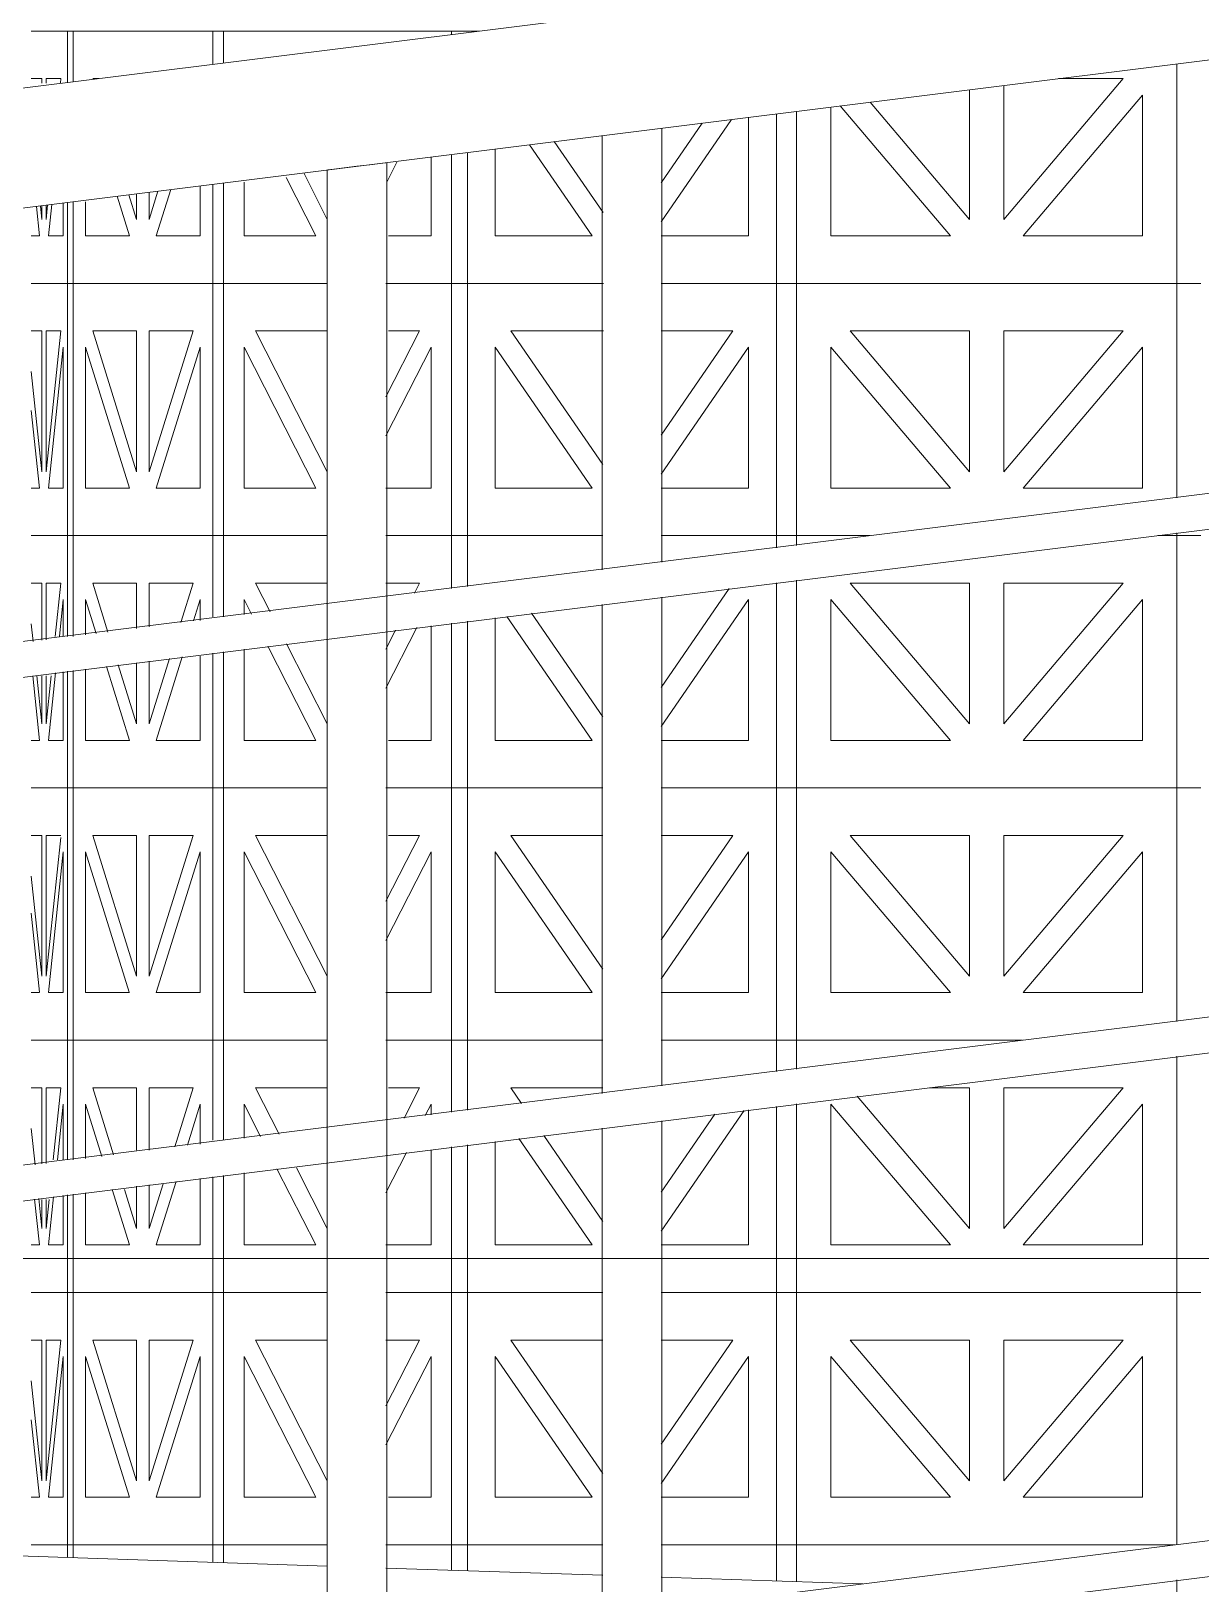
# Model space of a CAD drawing. Header units: millimetres. Extents: x -12186 to 152825, y -4386 to 9463.
# Drawn here: x -3279 to -2787, y 90 to 742 of the extents above; entities that cross this region are included whole.
import ezdxf

# ---------------------------------------------------------------- set-up
doc = ezdxf.new("R2010")
doc.units = ezdxf.units.MM
for name, color, linetype, lineweight in [('A-FLOR-HRAL', 11, 'Continuous', 5), ('A-GLAZ-CURT', 52, 'Continuous', 5), ('C-TOPO', 7, 'Continuous', 5), ('G-ANNO-TEXT', 231, 'Continuous', 5)]:
    doc.layers.add(name, color=color, linetype=linetype, lineweight=lineweight)

# ---------------------------------------------------------------- blocks, each defined once
blk = doc.blocks.new('The BREEZEBLOCK Family1 - The BREEZEBLOCK Family1-1267692-Section A-A')
at = {"layer": 'A-GLAZ-CURT'}
for p, q in [((-3263.43, 106), (-3278.64, 106)), ((-3263.43, 100.66), (-3263.43, 106)), ((-3261.12, 106), (-3263.43, 106))]:
    blk.add_line(p, q, dxfattribs=at)
blk = doc.blocks.new('The BREEZEBLOCK Family1 - The BREEZEBLOCK Family1-1267693-Section A-A')
at = {"layer": 'A-GLAZ-CURT'}
for p, q in [((-3261.12, 106), (-3261.12, 100.58)), ((-3202.42, 106), (-3261.12, 106)), ((-3202.42, 98.64), (-3202.42, 106)), ((-3197.88, 106), (-3202.42, 106))]:
    blk.add_line(p, q, dxfattribs=at)
blk = doc.blocks.new('The BREEZEBLOCK Family1 - The BREEZEBLOCK Family1-V8-Section A-A')
at = {"layer": 'A-GLAZ-CURT'}
for p, q in [((-3197.88, 106), (-3197.88, 98.49)), ((-3154.39, 106), (-3197.88, 106)), ((-3102.11, 106), (-3129.66, 106)), ((-3102.11, 95.33), (-3102.11, 106)), ((-3095.47, 106), (-3102.11, 106))]:
    blk.add_line(p, q, dxfattribs=at)
blk = doc.blocks.new('The BREEZEBLOCK Family1 - The BREEZEBLOCK Family1-V9-Section A-A')
at = {"layer": 'A-GLAZ-CURT'}
for p, q in [((-3095.47, 106), (-3095.47, 95.11)), ((-3038.51, 106), (-3095.47, 106)), ((-2965.68, 106), (-3014.14, 106)), ((-2965.68, 90.82), (-2965.68, 106)), ((-2957.17, 106), (-2965.68, 106))]:
    blk.add_line(p, q, dxfattribs=at)
blk = doc.blocks.new('The BREEZEBLOCK Family1 - The BREEZEBLOCK Family1-V10-Section A-A')
at = {"layer": 'A-GLAZ-CURT'}
for p, q in [((-2957.17, 106), (-2957.17, 90.54)), ((-2798.33, 106), (-2957.17, 106)), ((-2797.48, 85.26), (-2797.48, 91.25))]:
    blk.add_line(p, q, dxfattribs=at)
blk = doc.blocks.new('The BREEZEBLOCK Family1 - The BREEZEBLOCK Family1-V14-Section A-A')
at = {"layer": 'A-GLAZ-CURT'}
for p, q in [((-3263.43, 212), (-3278.64, 212)), ((-3263.43, 106), (-3263.43, 212)), ((-3261.12, 212), (-3263.43, 212)), ((-3278.64, 192), (-3274.21, 192)), ((-3274.21, 192), (-3274.21, 132.88)), ((-3272.43, 132.88), (-3272.43, 192)), ((-3272.43, 192), (-3266.22, 192)), ((-3266.22, 192), (-3272.43, 132.88)), ((-3271.43, 126), (-3265.21, 185.12)), ((-3265.21, 185.12), (-3265.21, 126)), ((-3274.21, 132.88), (-3278.64, 174.95)), ((-3278.64, 158.54), (-3275.22, 126)), ((-3275.22, 126), (-3278.64, 126)), ((-3265.21, 126), (-3271.43, 126)), ((-3278.64, 106), (-3263.43, 106)), ((-3261.12, 106), (-3263.43, 106))]:
    blk.add_line(p, q, dxfattribs=at)
blk = doc.blocks.new('The BREEZEBLOCK Family1 - The BREEZEBLOCK Family1-V15-Section A-A')
at = {"layer": 'A-GLAZ-CURT'}
for p, q in [((-3261.12, 212), (-3261.12, 106)), ((-3202.42, 212), (-3261.12, 212)), ((-3202.42, 106), (-3202.42, 212)), ((-3197.88, 212), (-3202.42, 212)), ((-3252.86, 192), (-3234.42, 192)), ((-3234.42, 132.88), (-3252.86, 192)), ((-3234.42, 192), (-3234.42, 132.88)), ((-3229.13, 132.88), (-3229.13, 192)), ((-3229.13, 192), (-3210.68, 192)), ((-3210.68, 192), (-3229.13, 132.88)), ((-3255.84, 126), (-3255.84, 185.12)), ((-3255.84, 185.12), (-3237.39, 126)), ((-3226.15, 126), (-3207.71, 185.12)), ((-3207.71, 185.12), (-3207.71, 126)), ((-3237.39, 126), (-3255.84, 126)), ((-3207.71, 126), (-3226.15, 126)), ((-3261.12, 106), (-3202.42, 106)), ((-3197.88, 106), (-3202.42, 106))]:
    blk.add_line(p, q, dxfattribs=at)
blk = doc.blocks.new('The BREEZEBLOCK Family1 - The BREEZEBLOCK Family1-V16-Section A-A')
at = {"layer": 'A-GLAZ-CURT'}
for p, q in [((-3197.88, 212), (-3197.88, 106)), ((-3154.39, 212), (-3197.88, 212)), ((-3102.11, 212), (-3129.66, 212)), ((-3102.11, 106), (-3102.11, 212)), ((-3095.47, 212), (-3102.11, 212)), ((-3184.4, 192), (-3154.39, 192)), ((-3154.31, 132.88), (-3184.4, 192)), ((-3154.31, 192), (-3154.31, 132.88)), ((-3129.66, 192), (-3115.59, 192)), ((-3115.59, 192), (-3129.66, 164.36)), ((-3189.25, 126), (-3189.25, 185.12)), ((-3189.25, 185.12), (-3159.16, 126)), ((-3129.66, 147.95), (-3110.74, 185.12)), ((-3110.74, 185.12), (-3110.74, 126)), ((-3159.16, 126), (-3189.25, 126)), ((-3110.74, 126), (-3128.56, 126)), ((-3197.88, 106), (-3154.39, 106)), ((-3129.66, 106), (-3102.11, 106)), ((-3095.47, 106), (-3102.11, 106))]:
    blk.add_line(p, q, dxfattribs=at)
blk = doc.blocks.new('The BREEZEBLOCK Family1 - The BREEZEBLOCK Family1-V17-Section A-A')
at = {"layer": 'A-GLAZ-CURT'}
for p, q in [((-3095.47, 212), (-3095.47, 106)), ((-3038.51, 212), (-3095.47, 212)), ((-2965.68, 212), (-3014.14, 212)), ((-2965.68, 106), (-2965.68, 212)), ((-2957.17, 212), (-2965.68, 212)), ((-3077.2, 192), (-3038.51, 192)), ((-3038.51, 135.9), (-3077.2, 192)), ((-3014.14, 192), (-2983.95, 192)), ((-2983.95, 192), (-3014.14, 148.23)), ((-3083.78, 126), (-3083.78, 185.12)), ((-3083.78, 185.12), (-3043, 126)), ((-3014.14, 131.82), (-2977.38, 185.12)), ((-2977.38, 185.12), (-2977.38, 126)), ((-3043, 126), (-3083.78, 126)), ((-2977.38, 126), (-3014.14, 126)), ((-3095.47, 106), (-3038.51, 106)), ((-3014.14, 106), (-2965.68, 106)), ((-2957.17, 106), (-2965.68, 106))]:
    blk.add_line(p, q, dxfattribs=at)
blk = doc.blocks.new('The BREEZEBLOCK Family1 - The BREEZEBLOCK Family1-V18-Section A-A')
at = {"layer": 'A-GLAZ-CURT'}
for p, q in [((-2957.17, 212), (-2957.17, 106)), ((-2797.48, 212), (-2957.17, 212)), ((-2797.48, 106), (-2797.48, 212)), ((-2787.35, 212), (-2797.48, 212)), ((-2934.69, 192), (-2884.52, 192)), ((-2884.52, 132.88), (-2934.69, 192)), ((-2884.52, 192), (-2884.52, 132.88)), ((-2870.13, 132.88), (-2870.13, 192)), ((-2870.13, 192), (-2819.96, 192)), ((-2819.96, 192), (-2870.13, 132.88)), ((-2942.78, 126), (-2942.78, 185.12)), ((-2942.78, 185.12), (-2892.61, 126)), ((-2862.04, 126), (-2811.86, 185.12)), ((-2811.86, 185.12), (-2811.86, 126)), ((-2892.61, 126), (-2942.78, 126)), ((-2811.86, 126), (-2862.04, 126)), ((-2957.17, 106), (-2798.33, 106))]:
    blk.add_line(p, q, dxfattribs=at)
blk = doc.blocks.new('The BREEZEBLOCK Family1 - The BREEZEBLOCK Family1-V23-Section A-A')
at = {"layer": 'A-GLAZ-CURT'}
for p, q in [((-3263.43, 318), (-3278.64, 318)), ((-3263.43, 267.69), (-3263.43, 318)), ((-3261.12, 318), (-3263.43, 318)), ((-3278.64, 298), (-3274.21, 298)), ((-3274.21, 298), (-3274.21, 266.05)), ((-3272.43, 266.27), (-3272.43, 298)), ((-3272.43, 298), (-3266.22, 298)), ((-3266.22, 298), (-3269.4, 267.69)), ((-3267.68, 267.69), (-3265.21, 291.12)), ((-3265.21, 291.12), (-3265.21, 267.69)), ((-3277.03, 265.69), (-3278.64, 280.95)), ((-3277.24, 251.28), (-3275.22, 232)), ((-3274.21, 238.88), (-3275.54, 251.49)), ((-3274.21, 251.09), (-3274.21, 238.88)), ((-3272.43, 238.88), (-3272.43, 251.09)), ((-3271.15, 251.09), (-3272.43, 238.88)), ((-3271.43, 232), (-3269.3, 252.27)), ((-3265.21, 252.78), (-3265.21, 232)), ((-3263.43, 212), (-3263.43, 253)), ((-3275.22, 232), (-3278.64, 232)), ((-3265.21, 232), (-3271.43, 232)), ((-3278.64, 212), (-3263.43, 212)), ((-3261.12, 212), (-3263.43, 212))]:
    blk.add_line(p, q, dxfattribs=at)
blk = doc.blocks.new('The BREEZEBLOCK Family1 - The BREEZEBLOCK Family1-V24-Section A-A')
at = {"layer": 'A-GLAZ-CURT'}
for p, q in [((-3261.12, 318), (-3261.12, 267.69)), ((-3202.42, 318), (-3261.12, 318)), ((-3202.42, 275.99), (-3202.42, 318)), ((-3197.88, 318), (-3202.42, 318)), ((-3252.86, 298), (-3234.42, 298)), ((-3244.07, 269.81), (-3252.86, 298)), ((-3234.42, 298), (-3234.42, 271.84)), ((-3229.13, 271.84), (-3229.13, 298)), ((-3229.13, 298), (-3210.68, 298)), ((-3210.68, 298), (-3218.41, 273.23)), ((-3255.84, 268.34), (-3255.84, 291.12)), ((-3255.84, 291.12), (-3248.99, 269.19)), ((-3213.08, 273.9), (-3207.71, 291.12)), ((-3207.71, 291.12), (-3207.71, 274.34)), ((-3244.64, 255.24), (-3237.39, 232)), ((-3234.42, 238.88), (-3239.52, 255.24)), ((-3234.42, 256.63), (-3234.42, 238.88)), ((-3223.26, 257.7), (-3229.13, 238.88)), ((-3229.13, 238.88), (-3229.13, 257.29)), ((-3226.15, 232), (-3217.82, 258.7)), ((-3207.71, 259.97), (-3207.71, 232)), ((-3202.42, 212), (-3202.42, 260.63)), ((-3261.12, 253.29), (-3261.12, 212)), ((-3255.84, 232), (-3255.84, 253.95)), ((-3237.39, 232), (-3255.84, 232)), ((-3207.71, 232), (-3226.15, 232)), ((-3261.12, 212), (-3202.42, 212)), ((-3197.88, 212), (-3202.42, 212))]:
    blk.add_line(p, q, dxfattribs=at)
blk = doc.blocks.new('The BREEZEBLOCK Family1 - The BREEZEBLOCK Family1-V25-Section A-A')
at = {"layer": 'A-GLAZ-CURT'}
for p, q in [((-3197.88, 318), (-3197.88, 275.99)), ((-3154.39, 318), (-3197.88, 318)), ((-3102.11, 318), (-3129.66, 318)), ((-3102.11, 287.77), (-3102.11, 318)), ((-3095.47, 318), (-3102.11, 318)), ((-3184.4, 298), (-3154.39, 298)), ((-3174.47, 278.49), (-3184.4, 298)), ((-3154.31, 298), (-3154.31, 281.25)), ((-3128.56, 298), (-3115.59, 298)), ((-3115.59, 298), (-3122.07, 285.28)), ((-3189.25, 276.88), (-3189.25, 291.12)), ((-3189.25, 291.12), (-3182.32, 277.51)), ((-3113.15, 286.39), (-3110.74, 291.12)), ((-3110.74, 291.12), (-3110.74, 286.69)), ((-3129.66, 253.95), (-3121.08, 270.8)), ((-3110.74, 271.84), (-3110.74, 232)), ((-3102.11, 212), (-3102.11, 273.17)), ((-3197.88, 261.2), (-3197.88, 212)), ((-3189.25, 232), (-3189.25, 262.28)), ((-3175.45, 264), (-3159.16, 232)), ((-3154.31, 238.88), (-3167.3, 264.41)), ((-3154.31, 266.64), (-3154.31, 238.88)), ((-3159.16, 232), (-3189.25, 232)), ((-3110.74, 232), (-3129.66, 232)), ((-3197.88, 212), (-3154.39, 212)), ((-3129.66, 212), (-3102.11, 212)), ((-3095.47, 212), (-3102.11, 212))]:
    blk.add_line(p, q, dxfattribs=at)
blk = doc.blocks.new('The BREEZEBLOCK Family1 - The BREEZEBLOCK Family1-V26-Section A-A')
at = {"layer": 'A-GLAZ-CURT'}
for p, q in [((-3095.47, 318), (-3095.47, 288.6)), ((-3038.51, 318), (-3095.47, 318)), ((-2965.68, 318), (-3014.14, 318)), ((-2965.68, 304.82), (-2965.68, 318)), ((-2957.17, 318), (-2965.68, 318)), ((-3077.2, 298), (-3038.51, 298)), ((-3072.69, 291.45), (-3077.2, 298)), ((-3014.14, 237.82), (-2979.16, 288.54)), ((-2977.38, 288.76), (-2977.38, 232)), ((-2965.68, 212), (-2965.68, 290.22)), ((-2991.55, 286.99), (-3014.14, 254.23)), ((-3083.78, 232), (-3083.78, 275.46)), ((-3073.84, 276.7), (-3043, 232)), ((-3038.51, 241.9), (-3063.41, 278.01)), ((-3095.47, 274), (-3095.47, 212)), ((-3043, 232), (-3083.78, 232)), ((-2977.38, 232), (-3014.14, 232)), ((-3095.47, 212), (-3038.51, 212)), ((-3014.14, 212), (-2965.68, 212)), ((-2957.17, 212), (-2965.68, 212))]:
    blk.add_line(p, q, dxfattribs=at)
blk = doc.blocks.new('The BREEZEBLOCK Family1 - The BREEZEBLOCK Family1-V27-Section A-A')
at = {"layer": 'A-GLAZ-CURT'}
for p, q in [((-2957.17, 318), (-2957.17, 305.89)), ((-2862.33, 318), (-2957.17, 318)), ((-2797.48, 212), (-2797.48, 311.25)), ((-2884.52, 238.88), (-2931.69, 294.47)), ((-2901.39, 298), (-2884.52, 298)), ((-2884.52, 298), (-2884.52, 238.88)), ((-2870.13, 238.88), (-2870.13, 298)), ((-2870.13, 298), (-2819.96, 298)), ((-2819.96, 298), (-2870.13, 238.88)), ((-2957.17, 291.29), (-2957.17, 212)), ((-2942.78, 232), (-2942.78, 291.12)), ((-2942.78, 291.12), (-2892.61, 232)), ((-2862.04, 232), (-2811.86, 291.12)), ((-2811.86, 291.12), (-2811.86, 232)), ((-2892.61, 232), (-2942.78, 232)), ((-2811.86, 232), (-2862.04, 232)), ((-2957.17, 212), (-2797.48, 212)), ((-2787.35, 212), (-2797.48, 212))]:
    blk.add_line(p, q, dxfattribs=at)
blk = doc.blocks.new('The BREEZEBLOCK Family1 - The BREEZEBLOCK Family1-V32-Section A-A')
at = {"layer": 'A-GLAZ-CURT'}
for p, q in [((-3263.43, 424), (-3278.64, 424)), ((-3263.43, 318), (-3263.43, 424)), ((-3261.12, 424), (-3263.43, 424)), ((-3278.64, 404), (-3274.21, 404)), ((-3274.21, 404), (-3274.21, 344.88)), ((-3272.43, 344.88), (-3272.43, 404)), ((-3272.43, 404), (-3266.3, 404)), ((-3266.3, 403.22), (-3272.43, 344.88)), ((-3271.43, 338), (-3265.21, 397.12)), ((-3265.21, 397.12), (-3265.21, 338)), ((-3274.21, 344.88), (-3278.64, 386.95)), ((-3278.73, 371.44), (-3275.24, 338.24)), ((-3275.22, 338), (-3278.64, 338)), ((-3265.21, 338), (-3271.43, 338)), ((-3278.64, 318), (-3263.43, 318)), ((-3261.12, 318), (-3263.43, 318))]:
    blk.add_line(p, q, dxfattribs=at)
blk = doc.blocks.new('The BREEZEBLOCK Family1 - The BREEZEBLOCK Family1-V33-Section A-A')
at = {"layer": 'A-GLAZ-CURT'}
for p, q in [((-3261.12, 424), (-3261.12, 318)), ((-3202.42, 424), (-3261.12, 424)), ((-3202.42, 318), (-3202.42, 424)), ((-3197.88, 424), (-3202.42, 424)), ((-3252.86, 404), (-3234.42, 404)), ((-3234.42, 344.88), (-3252.86, 404)), ((-3234.42, 404), (-3234.42, 344.88)), ((-3229.13, 344.88), (-3229.13, 404)), ((-3229.13, 404), (-3210.68, 404)), ((-3210.68, 404), (-3229.13, 344.88)), ((-3255.84, 338), (-3255.84, 397.12)), ((-3255.84, 397.12), (-3237.47, 338.24)), ((-3226.15, 338), (-3207.71, 397.12)), ((-3207.71, 397.12), (-3207.71, 338)), ((-3237.39, 338), (-3255.84, 338)), ((-3207.71, 338), (-3226.15, 338)), ((-3261.12, 318), (-3202.42, 318)), ((-3197.88, 318), (-3202.42, 318))]:
    blk.add_line(p, q, dxfattribs=at)
blk = doc.blocks.new('The BREEZEBLOCK Family1 - The BREEZEBLOCK Family1-V34-Section A-A')
at = {"layer": 'A-GLAZ-CURT'}
for p, q in [((-3197.88, 424), (-3197.88, 318)), ((-3154.39, 424), (-3197.88, 424)), ((-3102.11, 424), (-3129.66, 424)), ((-3102.11, 318), (-3102.11, 424)), ((-3095.47, 424), (-3102.11, 424)), ((-3184.4, 404), (-3154.39, 404)), ((-3154.31, 344.88), (-3184.4, 404)), ((-3154.31, 404), (-3154.31, 344.88)), ((-3115.59, 404), (-3129.66, 376.36)), ((-3128.56, 404), (-3115.59, 404)), ((-3189.25, 338), (-3189.25, 397.12)), ((-3189.25, 397.12), (-3159.16, 338)), ((-3129.66, 359.95), (-3110.74, 397.12)), ((-3110.74, 397.12), (-3110.74, 338)), ((-3159.16, 338), (-3189.25, 338)), ((-3110.74, 338), (-3129.66, 338)), ((-3197.88, 318), (-3154.39, 318)), ((-3129.66, 318), (-3102.11, 318)), ((-3095.47, 318), (-3102.11, 318))]:
    blk.add_line(p, q, dxfattribs=at)
blk = doc.blocks.new('The BREEZEBLOCK Family1 - The BREEZEBLOCK Family1-V35-Section A-A')
at = {"layer": 'A-GLAZ-CURT'}
for p, q in [((-2957.17, 424), (-2957.17, 318)), ((-2797.48, 424), (-2957.17, 424)), ((-2797.48, 325.85), (-2797.48, 424)), ((-2787.35, 424), (-2797.48, 424)), ((-2934.69, 404), (-2884.52, 404)), ((-2884.52, 344.88), (-2934.69, 404)), ((-2884.52, 404), (-2884.52, 344.88)), ((-2870.13, 344.88), (-2870.13, 404)), ((-2870.13, 404), (-2819.96, 404)), ((-2819.96, 404), (-2870.13, 344.88)), ((-2942.78, 338), (-2942.78, 397.12)), ((-2942.78, 397.12), (-2892.61, 338)), ((-2862.04, 338), (-2811.86, 397.12)), ((-2811.86, 397.12), (-2811.86, 338)), ((-2892.61, 338), (-2942.78, 338)), ((-2811.86, 338), (-2862.04, 338)), ((-2957.17, 318), (-2862.33, 318))]:
    blk.add_line(p, q, dxfattribs=at)
blk = doc.blocks.new('The BREEZEBLOCK Family1 - The BREEZEBLOCK Family1-V40-Section A-A')
at = {"layer": 'A-GLAZ-CURT'}
for p, q in [((-3263.43, 530), (-3278.64, 530)), ((-3263.43, 487.65), (-3263.43, 530)), ((-3261.12, 530), (-3263.43, 530)), ((-3278.64, 510), (-3274.21, 510)), ((-3274.21, 510), (-3274.21, 486.05)), ((-3272.43, 486.27), (-3272.43, 510)), ((-3272.43, 510), (-3266.22, 510)), ((-3266.22, 510), (-3268.57, 487.65)), ((-3266.84, 487.65), (-3265.21, 503.12)), ((-3265.21, 503.12), (-3265.21, 487.65)), ((-3277.86, 485.59), (-3278.64, 492.95)), ((-3278.06, 471.04), (-3275.22, 444)), ((-3274.21, 450.88), (-3276.33, 471.04)), ((-3274.21, 471.04), (-3274.21, 450.88)), ((-3272.43, 450.88), (-3272.43, 471.04)), ((-3270.31, 471.04), (-3272.43, 450.88)), ((-3271.43, 444), (-3268.45, 472.38)), ((-3265.21, 472.78), (-3265.21, 444)), ((-3263.43, 424), (-3263.43, 473)), ((-3275.22, 444), (-3278.64, 444)), ((-3265.21, 444), (-3271.43, 444)), ((-3278.64, 424), (-3263.43, 424)), ((-3261.12, 424), (-3263.43, 424))]:
    blk.add_line(p, q, dxfattribs=at)
blk = doc.blocks.new('The BREEZEBLOCK Family1 - The BREEZEBLOCK Family1-V41-Section A-A')
at = {"layer": 'A-GLAZ-CURT'}
for p, q in [((-3261.12, 530), (-3261.12, 487.68)), ((-3202.42, 530), (-3261.12, 530)), ((-3202.42, 495.95), (-3202.42, 530)), ((-3197.88, 530), (-3202.42, 530)), ((-3252.86, 510), (-3234.42, 510)), ((-3246.47, 489.51), (-3252.86, 510)), ((-3234.42, 510), (-3234.42, 491.01)), ((-3229.13, 491.67), (-3229.13, 510)), ((-3229.13, 510), (-3210.68, 510)), ((-3210.68, 510), (-3215.81, 493.56)), ((-3255.84, 488.34), (-3255.84, 503.12)), ((-3255.84, 503.12), (-3251.4, 488.89)), ((-3210.49, 494.22), (-3207.71, 503.12)), ((-3207.71, 503.12), (-3207.71, 494.34)), ((-3234.42, 476.63), (-3234.42, 450.88)), ((-3220.55, 478.36), (-3229.13, 450.88)), ((-3229.13, 450.88), (-3229.13, 477.29)), ((-3226.15, 444), (-3215.23, 479.03)), ((-3207.71, 479.34), (-3207.71, 444)), ((-3202.42, 424), (-3202.42, 480.63)), ((-3261.12, 473.29), (-3261.12, 424)), ((-3255.84, 444), (-3255.84, 473.95)), ((-3247.08, 475.05), (-3237.39, 444)), ((-3234.42, 450.88), (-3242.15, 475.66)), ((-3237.39, 444), (-3255.84, 444)), ((-3207.71, 444), (-3226.15, 444)), ((-3261.12, 424), (-3202.42, 424)), ((-3197.88, 424), (-3202.42, 424))]:
    blk.add_line(p, q, dxfattribs=at)
blk = doc.blocks.new('The BREEZEBLOCK Family1 - The BREEZEBLOCK Family1-V42-Section A-A')
at = {"layer": 'A-GLAZ-CURT'}
for p, q in [((-3197.88, 530), (-3197.88, 495.95)), ((-3154.39, 530), (-3197.88, 530)), ((-3102.11, 530), (-3129.66, 530)), ((-3102.11, 507.77), (-3102.11, 530)), ((-3095.47, 530), (-3102.11, 530)), ((-3184.4, 510), (-3154.39, 510)), ((-3178.29, 498.01), (-3184.4, 510)), ((-3154.31, 510), (-3154.31, 501.25)), ((-3129.66, 510), (-3115.59, 510)), ((-3115.59, 510), (-3117.72, 505.82)), ((-3189.25, 496.88), (-3189.25, 503.12)), ((-3189.25, 503.12), (-3186.15, 497.03)), ((-3129.66, 465.95), (-3116.73, 491.34)), ((-3125.65, 490.23), (-3129.66, 482.36)), ((-3110.74, 492.09), (-3110.74, 444)), ((-3102.11, 424), (-3102.11, 493.17)), ((-3179.27, 483.52), (-3159.16, 444)), ((-3154.31, 450.88), (-3171.42, 484.5)), ((-3154.31, 486.64), (-3154.31, 450.88)), ((-3197.88, 481.2), (-3197.88, 424)), ((-3189.25, 444), (-3189.25, 482.28)), ((-3159.16, 444), (-3189.25, 444)), ((-3110.74, 444), (-3128.56, 444)), ((-3197.88, 424), (-3154.39, 424)), ((-3129.66, 424), (-3102.11, 424)), ((-3095.47, 424), (-3102.11, 424))]:
    blk.add_line(p, q, dxfattribs=at)
blk = doc.blocks.new('The BREEZEBLOCK Family1 - The BREEZEBLOCK Family1-V43-Section A-A')
at = {"layer": 'A-GLAZ-CURT'}
for p, q in [((-3095.47, 530), (-3095.47, 508.6)), ((-3038.51, 530), (-3095.47, 530)), ((-2965.68, 530), (-3014.14, 530)), ((-2965.68, 524.82), (-2965.68, 530)), ((-2957.17, 530), (-2965.68, 530)), ((-2965.68, 424), (-2965.68, 510.22)), ((-2985.51, 507.74), (-3014.14, 466.23)), ((-3014.14, 449.82), (-2977.38, 503.12)), ((-2977.38, 503.12), (-2977.38, 444)), ((-3078.91, 496.07), (-3043, 444)), ((-3038.51, 453.9), (-3068.49, 497.37)), ((-3095.47, 494), (-3095.47, 424)), ((-3083.78, 444), (-3083.78, 495.46)), ((-3043, 444), (-3083.78, 444)), ((-2977.38, 444), (-3014.14, 444)), ((-3095.47, 424), (-3038.51, 424)), ((-3014.14, 424), (-2965.68, 424)), ((-2957.17, 424), (-2965.68, 424))]:
    blk.add_line(p, q, dxfattribs=at)
blk = doc.blocks.new('The BREEZEBLOCK Family1 - The BREEZEBLOCK Family1-V44-Section A-A')
at = {"layer": 'A-GLAZ-CURT'}
for p, q in [((-2957.17, 530), (-2957.17, 525.89)), ((-2926.33, 530), (-2957.17, 530)), ((-2797.48, 530), (-2805.39, 530)), ((-2797.48, 424), (-2797.48, 530)), ((-2787.35, 530), (-2797.48, 530)), ((-2957.17, 511.29), (-2957.17, 424)), ((-2934.69, 510), (-2884.52, 510)), ((-2884.52, 450.88), (-2934.69, 510)), ((-2884.52, 510), (-2884.52, 450.88)), ((-2870.13, 450.88), (-2870.13, 510)), ((-2870.13, 510), (-2819.96, 510)), ((-2819.96, 510), (-2870.13, 450.88)), ((-2942.78, 444), (-2942.78, 503.12)), ((-2942.78, 503.12), (-2892.61, 444)), ((-2862.04, 444), (-2811.86, 503.12)), ((-2811.86, 503.12), (-2811.86, 444)), ((-2892.61, 444), (-2942.78, 444)), ((-2811.86, 444), (-2862.04, 444)), ((-2957.17, 424), (-2797.48, 424)), ((-2787.35, 424), (-2797.48, 424))]:
    blk.add_line(p, q, dxfattribs=at)
blk = doc.blocks.new('The BREEZEBLOCK Family1 - The BREEZEBLOCK Family1-V48-Section A-A')
at = {"layer": 'A-GLAZ-CURT'}
for p, q in [((-3095.47, 636), (-3095.47, 530)), ((-3038.36, 636), (-3095.47, 636)), ((-2965.68, 636), (-3014.14, 636)), ((-2965.68, 530), (-2965.68, 636)), ((-2957.17, 636), (-2965.68, 636)), ((-3077.2, 616), (-3038.31, 616)), ((-3038.51, 559.9), (-3077.2, 616)), ((-3014.14, 616), (-2983.95, 616)), ((-2983.95, 616), (-3014.14, 572.23)), ((-3083.78, 550), (-3083.78, 609.12)), ((-3083.78, 609.12), (-3043, 550)), ((-3014.14, 555.82), (-2977.38, 609.12)), ((-2977.38, 609.12), (-2977.38, 550)), ((-3043, 550), (-3083.78, 550)), ((-2977.38, 550), (-3014.14, 550)), ((-3095.47, 530), (-3038.51, 530)), ((-3014.14, 530), (-2965.68, 530)), ((-2957.17, 530), (-2965.68, 530))]:
    blk.add_line(p, q, dxfattribs=at)
blk = doc.blocks.new('The BREEZEBLOCK Family1 - The BREEZEBLOCK Family1-V49-Section A-A')
at = {"layer": 'A-GLAZ-CURT'}
for p, q in [((-2957.17, 636), (-2957.17, 530)), ((-2797.48, 636), (-2957.17, 636)), ((-2797.48, 545.85), (-2797.48, 636)), ((-2787.35, 636), (-2797.48, 636)), ((-2934.69, 616), (-2884.52, 616)), ((-2884.52, 556.88), (-2934.69, 616)), ((-2884.52, 616), (-2884.52, 556.88)), ((-2870.13, 556.88), (-2870.13, 616)), ((-2870.13, 616), (-2819.96, 616)), ((-2819.96, 616), (-2870.13, 556.88)), ((-2942.78, 550), (-2942.78, 609.12)), ((-2942.78, 609.12), (-2892.61, 550)), ((-2862.04, 550), (-2811.86, 609.12)), ((-2811.86, 609.12), (-2811.86, 550)), ((-2892.61, 550), (-2942.78, 550)), ((-2811.86, 550), (-2862.04, 550)), ((-2957.17, 530), (-2926.33, 530)), ((-2805.39, 530), (-2797.48, 530)), ((-2797.48, 530), (-2797.48, 531.25)), ((-2787.35, 530), (-2797.48, 530))]:
    blk.add_line(p, q, dxfattribs=at)
blk = doc.blocks.new('The BREEZEBLOCK Family1 - The BREEZEBLOCK Family1-V54-Section A-A')
at = {"layer": 'A-GLAZ-CURT'}
for p, q in [((-3263.43, 742), (-3278.64, 742)), ((-3263.43, 720.36), (-3263.43, 742)), ((-3261.12, 742), (-3263.43, 742)), ((-3278.64, 722), (-3274.21, 722)), ((-3274.21, 722), (-3274.21, 720.05)), ((-3272.43, 720.05), (-3272.43, 722)), ((-3272.43, 722), (-3266.22, 722)), ((-3266.22, 722), (-3266.42, 720.05)), ((-3276.51, 668.34), (-3275.22, 656)), ((-3274.21, 662.88), (-3274.81, 668.55)), ((-3274.21, 668.63), (-3274.21, 662.88)), ((-3271.79, 668.93), (-3272.43, 662.88)), ((-3272.43, 662.88), (-3272.43, 668.85)), ((-3271.43, 656), (-3270.05, 669.15)), ((-3265.21, 669.75), (-3265.21, 656)), ((-3263.43, 636), (-3263.43, 669.97)), ((-3275.22, 656), (-3278.64, 656)), ((-3265.21, 656), (-3271.43, 656)), ((-3278.64, 636), (-3263.43, 636)), ((-3261.12, 636), (-3263.43, 636))]:
    blk.add_line(p, q, dxfattribs=at)
blk = doc.blocks.new('The BREEZEBLOCK Family1 - The BREEZEBLOCK Family1-V55-Section A-A')
at = {"layer": 'A-GLAZ-CURT'}
for p, q in [((-3261.12, 742), (-3261.12, 720.65)), ((-3202.42, 742), (-3261.12, 742)), ((-3202.42, 727.99), (-3202.42, 742)), ((-3197.88, 742), (-3202.42, 742)), ((-3252.86, 722), (-3250.33, 722)), ((-3242.56, 672.58), (-3237.39, 656)), ((-3234.42, 662.88), (-3237.64, 673.2)), ((-3234.42, 673.6), (-3234.42, 662.88)), ((-3225.43, 674.72), (-3229.13, 662.88)), ((-3229.13, 662.88), (-3229.13, 674.26)), ((-3226.15, 656), (-3220.1, 675.39)), ((-3207.71, 676.94), (-3207.71, 656)), ((-3202.42, 636), (-3202.42, 677.6)), ((-3261.12, 670.25), (-3261.12, 636)), ((-3255.84, 656), (-3255.84, 670.25)), ((-3237.39, 656), (-3255.84, 656)), ((-3207.71, 656), (-3226.15, 656)), ((-3261.12, 636), (-3202.42, 636)), ((-3197.88, 636), (-3202.42, 636))]:
    blk.add_line(p, q, dxfattribs=at)
blk = doc.blocks.new('The BREEZEBLOCK Family1 - The BREEZEBLOCK Family1-V56-Section A-A')
at = {"layer": 'A-GLAZ-CURT'}
for p, q in [((-3197.88, 742), (-3197.88, 728.56)), ((-3102.11, 742), (-3197.88, 742)), ((-3102.11, 740.53), (-3102.11, 742)), ((-3095.47, 742), (-3102.11, 742)), ((-3129.35, 678.55), (-3125.12, 686.85)), ((-3110.74, 689.06), (-3110.74, 656)), ((-3102.11, 636), (-3102.11, 690.14)), ((-3189.25, 656), (-3189.25, 678.55)), ((-3171.61, 680.45), (-3159.16, 656)), ((-3154.31, 662.88), (-3164.23, 682.37)), ((-3154.31, 683.61), (-3154.31, 662.88)), ((-3197.88, 678.17), (-3197.88, 636)), ((-3159.16, 656), (-3189.25, 656)), ((-3110.74, 656), (-3128.56, 656)), ((-3197.88, 636), (-3154.39, 636)), ((-3129.66, 636), (-3102.11, 636)), ((-3095.47, 636), (-3102.11, 636))]:
    blk.add_line(p, q, dxfattribs=at)
blk = doc.blocks.new('The BREEZEBLOCK Family1 - The BREEZEBLOCK Family1-V57-Section A-A')
at = {"layer": 'A-GLAZ-CURT'}
for p, q in [((-3090.33, 742), (-3095.47, 742)), ((-3014.14, 661.82), (-2984.47, 704.84)), ((-2977.38, 705.73), (-2977.38, 656)), ((-2965.68, 636), (-2965.68, 707.19)), ((-2996.86, 703.29), (-3014.14, 678.23)), ((-3083.78, 656), (-3083.78, 692.43)), ((-3069.37, 694.23), (-3043, 656)), ((-3038.43, 665.79), (-3058.95, 695.53)), ((-3095.47, 690.97), (-3095.47, 636)), ((-3043, 656), (-3083.78, 656)), ((-2977.38, 656), (-3014.14, 656)), ((-3095.47, 636), (-3038.36, 636)), ((-3014.14, 636), (-2965.68, 636)), ((-2957.17, 636), (-2965.68, 636))]:
    blk.add_line(p, q, dxfattribs=at)
blk = doc.blocks.new('The BREEZEBLOCK Family1 - The BREEZEBLOCK Family1-V58-Section A-A')
at = {"layer": 'A-GLAZ-CURT'}
for p, q in [((-2797.48, 636), (-2797.48, 728.22)), ((-2819.96, 722), (-2870.13, 662.88)), ((-2870.13, 662.88), (-2870.13, 719.14)), ((-2847.22, 722), (-2819.96, 722)), ((-2884.52, 662.88), (-2926.3, 712.11)), ((-2884.52, 717.34), (-2884.52, 662.88)), ((-2862.04, 656), (-2811.86, 715.12)), ((-2811.86, 715.12), (-2811.86, 656)), ((-2957.17, 708.26), (-2957.17, 636)), ((-2942.78, 656), (-2942.78, 710.05)), ((-2938.89, 710.54), (-2892.61, 656)), ((-2892.61, 656), (-2942.78, 656)), ((-2811.86, 656), (-2862.04, 656)), ((-2957.17, 636), (-2797.48, 636)), ((-2787.35, 636), (-2797.48, 636))]:
    blk.add_line(p, q, dxfattribs=at)
blk = doc.blocks.new('Railing - 25mm-V175-Section A-A')
at = {"layer": 'A-FLOR-HRAL'}
for p, q in [((-3014.14, 701.13), (-3014.14, 701.13)), ((-3013.83, 518.8), (-3013.83, 701.17)), ((-3038.83, 698.05), (-3038.83, 515.68)), ((-3013.83, 298.8), (-3013.83, 504.2)), ((-3038.83, 501.08), (-3038.83, 295.68)), ((-3038.83, 281.08), (-3038.83, 75.68)), ((-3013.83, 78.8), (-3013.83, 284.2))]:
    blk.add_line(p, q, dxfattribs=at)
blk = doc.blocks.new('Railing - Railing-1115684-Section A-A')
blk.add_blockref('Railing - 25mm-V175-Section A-A', (0, 0))
blk = doc.blocks.new('Railing - 25mm-1186682-Section A-A')
at = {"layer": 'A-FLOR-HRAL'}
for p, q in [((-1154.34, 933.61), (-1154.34, -16)), ((-1129.34, -12.88), (-1129.34, 936.73))]:
    blk.add_line(p, q, dxfattribs=at)
at = {"layer": 'A-FLOR-HRAL', "flags": 128}
for points in [[(-1141.84, 935.17), (-1147.27, 934.49), (-1151.62, 933.95), (-1154.03, 933.65), (-1154.34, 933.61)], [(-1129.66, 936.69), (-1132.07, 936.39), (-1136.42, 935.85), (-1141.84, 935.17)]]:
    blk.add_lwpolyline(points, dxfattribs=at)
blk = doc.blocks.new('Railing - Railing-1115766-Section A-A')
at = {"layer": 'A-FLOR-HRAL'}
for p, q in [((-1049.33, 764.62), (-4141.84, 378.06)), ((-4141.84, 362.94), (-1049.33, 749.51)), ((-1049.33, 544.62), (-4141.84, 158.06)), ((-4141.84, 142.94), (-1049.33, 529.51)), ((-1049.33, 324.62), (-4141.84, -61.94)), ((-4141.84, -77.06), (-1049.33, 309.51))]:
    blk.add_line(p, q, dxfattribs=at)
blk.add_blockref('Railing - 25mm-1186682-Section A-A', (-2000, -250))
blk = doc.blocks.new('Top Rail Type - Top Rail_Internal_-1115820-Section A-A')
at = {"layer": 'A-FLOR-HRAL'}
for p, q in [((-1049.33, 997.12), (-4141.84, 610.56)), ((-4141.84, 560.17), (-1049.33, 946.74))]:
    blk.add_line(p, q, dxfattribs=at)

msp = doc.modelspace()

# ---------------------------------------------------------------- linework, layer by layer
at = {"layer": 'C-TOPO'}
for p, q in [((-3642.55, 113.19), (-3154.39, 97.06)), ((-3154.39, 97.06), (-3642.55, 113.19)), ((-3154.39, 97.06), (-3642.55, 113.19)), ((-3129.66, 96.24), (-3038.51, 93.22)), ((-3038.51, 93.22), (-3129.66, 96.24)), ((-3038.51, 93.22), (-3129.66, 96.24)), ((-3014.14, 92.42), (-2929.39, 89.62)), ((-2929.39, 89.62), (-3014.14, 92.42)), ((-2929.39, 89.62), (-3014.14, 92.42))]:
    msp.add_line(p, q, dxfattribs=at)
at = {"layer": 'G-ANNO-TEXT', "color": 7}
msp.add_line((-1217.18, 226.25), (-3647.17, 226.25), dxfattribs=at)

# ---------------------------------------------------------------- block references
at = {"layer": 'A-FLOR-HRAL'}
for name in ['Top Rail Type - Top Rail_Internal_-1115820-Section A-A', 'Railing - Railing-1115684-Section A-A', 'Railing - Railing-1115766-Section A-A']:
    msp.add_blockref(name, (0, 0), dxfattribs=at)
at = {"layer": 'A-GLAZ-CURT'}
for name, p in [('The BREEZEBLOCK Family1 - The BREEZEBLOCK Family1-V54-Section A-A', (0, 0)), ('The BREEZEBLOCK Family1 - The BREEZEBLOCK Family1-V55-Section A-A', (0, 0)), ('The BREEZEBLOCK Family1 - The BREEZEBLOCK Family1-V56-Section A-A', (0, 0)), ('The BREEZEBLOCK Family1 - The BREEZEBLOCK Family1-V57-Section A-A', (0, 0)), ('The BREEZEBLOCK Family1 - The BREEZEBLOCK Family1-V58-Section A-A', (0, 0)), ('The BREEZEBLOCK Family1 - The BREEZEBLOCK Family1-V14-Section A-A', (0, 424)), ('The BREEZEBLOCK Family1 - The BREEZEBLOCK Family1-V15-Section A-A', (0, 424)), ('The BREEZEBLOCK Family1 - The BREEZEBLOCK Family1-V34-Section A-A', (0, 212)), ('The BREEZEBLOCK Family1 - The BREEZEBLOCK Family1-V48-Section A-A', (0, 0)), ('The BREEZEBLOCK Family1 - The BREEZEBLOCK Family1-V49-Section A-A', (0, 0)), ('The BREEZEBLOCK Family1 - The BREEZEBLOCK Family1-V40-Section A-A', (0, 0)), ('The BREEZEBLOCK Family1 - The BREEZEBLOCK Family1-V41-Section A-A', (0, 0)), ('The BREEZEBLOCK Family1 - The BREEZEBLOCK Family1-V42-Section A-A', (0, 0)), ('The BREEZEBLOCK Family1 - The BREEZEBLOCK Family1-V43-Section A-A', (0, 0)), ('The BREEZEBLOCK Family1 - The BREEZEBLOCK Family1-V44-Section A-A', (0, 0)), ('The BREEZEBLOCK Family1 - The BREEZEBLOCK Family1-V32-Section A-A', (0, 0)), ('The BREEZEBLOCK Family1 - The BREEZEBLOCK Family1-V33-Section A-A', (0, 0)), ('The BREEZEBLOCK Family1 - The BREEZEBLOCK Family1-V34-Section A-A', (0, 0)), ('The BREEZEBLOCK Family1 - The BREEZEBLOCK Family1-V17-Section A-A', (0, 212)), ('The BREEZEBLOCK Family1 - The BREEZEBLOCK Family1-V35-Section A-A', (0, 0)), ('The BREEZEBLOCK Family1 - The BREEZEBLOCK Family1-V23-Section A-A', (0, 0)), ('The BREEZEBLOCK Family1 - The BREEZEBLOCK Family1-V24-Section A-A', (0, 0)), ('The BREEZEBLOCK Family1 - The BREEZEBLOCK Family1-V25-Section A-A', (0, 0)), ('The BREEZEBLOCK Family1 - The BREEZEBLOCK Family1-V26-Section A-A', (0, 0)), ('The BREEZEBLOCK Family1 - The BREEZEBLOCK Family1-V27-Section A-A', (0, 0)), ('The BREEZEBLOCK Family1 - The BREEZEBLOCK Family1-V14-Section A-A', (0, 0)), ('The BREEZEBLOCK Family1 - The BREEZEBLOCK Family1-V15-Section A-A', (0, 0)), ('The BREEZEBLOCK Family1 - The BREEZEBLOCK Family1-V16-Section A-A', (0, 0)), ('The BREEZEBLOCK Family1 - The BREEZEBLOCK Family1-V17-Section A-A', (0, 0)), ('The BREEZEBLOCK Family1 - The BREEZEBLOCK Family1-V18-Section A-A', (0, 0)), ('The BREEZEBLOCK Family1 - The BREEZEBLOCK Family1-1267692-Section A-A', (0, 0)), ('The BREEZEBLOCK Family1 - The BREEZEBLOCK Family1-1267693-Section A-A', (0, 0)), ('The BREEZEBLOCK Family1 - The BREEZEBLOCK Family1-V8-Section A-A', (0, 0)), ('The BREEZEBLOCK Family1 - The BREEZEBLOCK Family1-V9-Section A-A', (0, 0)), ('The BREEZEBLOCK Family1 - The BREEZEBLOCK Family1-V10-Section A-A', (0, 0))]:
    msp.add_blockref(name, p, dxfattribs=at)

doc.saveas('drawing.dxf')
